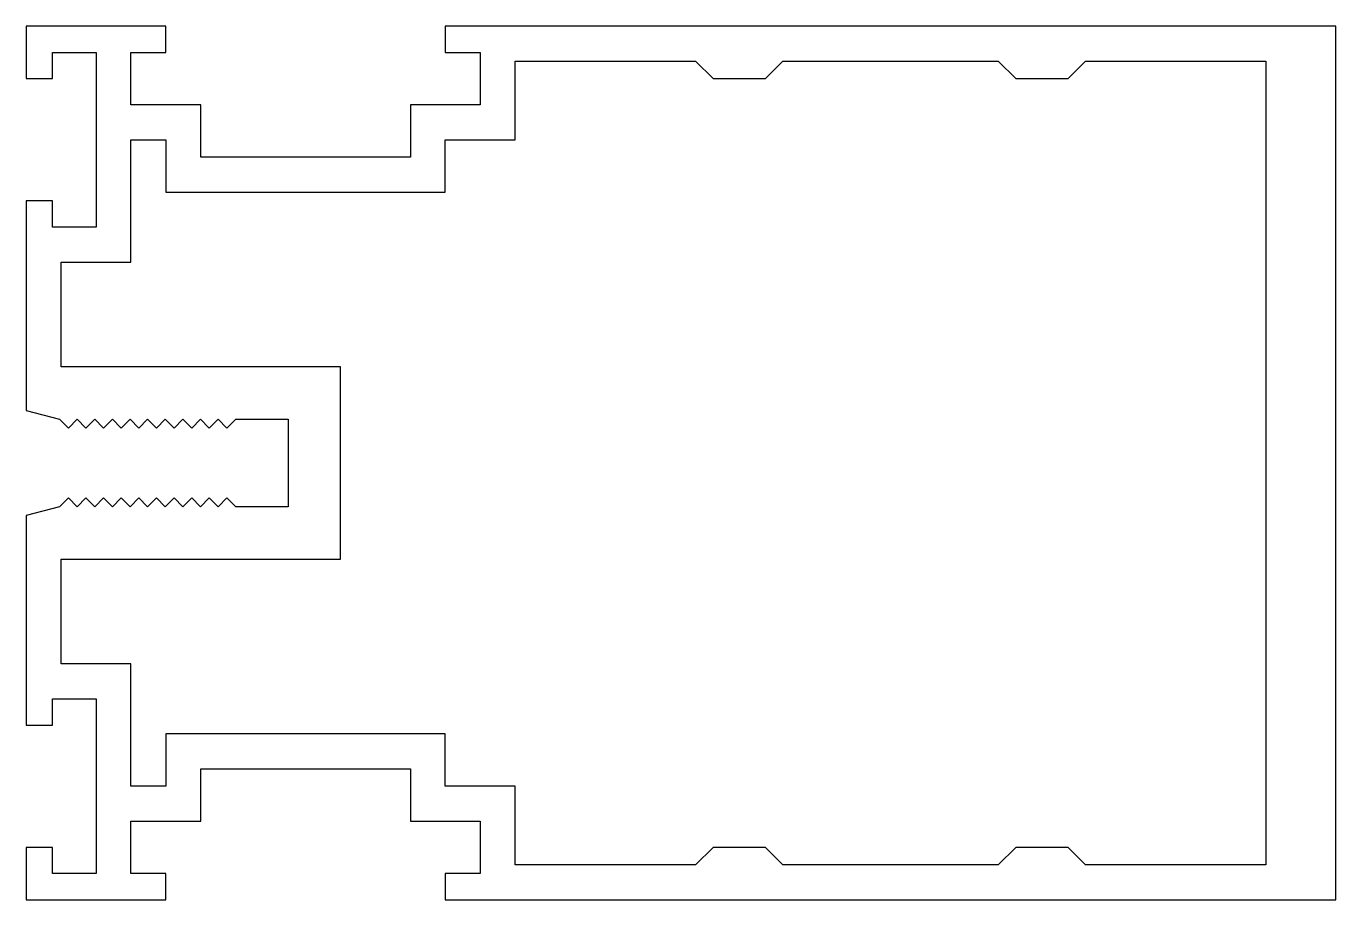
# Model space of a CAD drawing. Extents: x 65.6 to 140.6, y 106.6 to 156.6.
import ezdxf

# ---------------------------------------------------------------- set-up
doc = ezdxf.new("R2010")
doc.units = 0
doc.layers.get('0').update_dxf_attribs({"linetype": 'CONTINUOUS'})

msp = doc.modelspace()

# ---------------------------------------------------------------- linework, layer by layer
at = {"color": 7, "linetype": 'CONTINUOUS'}
for points in [[(75.572, 113.053), (75.572, 114.053), (87.572, 114.053), (87.572, 113.053), (87.572, 111.053), (91.572, 111.053), (91.572, 108.053), (89.572, 108.053), (89.572, 106.553), (140.572, 106.553), (140.572, 156.553), (89.572, 156.553), (89.572, 155.053), (91.572, 155.053), (91.572, 152.053), (87.572, 152.053), (87.572, 150.053), (87.572, 149.053), (75.572, 149.053), (75.572, 150.053), (75.572, 152.053), (71.572, 152.053), (71.572, 155.053), (73.572, 155.053), (73.572, 156.553), (65.572, 156.553), (65.572, 153.553), (67.072, 153.553), (67.072, 155.053), (69.572, 155.053), (69.572, 145.053), (67.072, 145.053), (67.072, 146.553), (65.572, 146.553), (65.572, 134.553), (67.483, 134.053), (67.988, 133.548), (68.492, 134.053), (68.996, 133.548), (69.501, 134.053), (70.005, 133.548), (70.51, 134.053), (71.014, 133.548), (71.519, 134.053), (72.023, 133.548), (72.528, 134.053), (73.032, 133.548), (73.536, 134.053), (74.041, 133.548), (74.545, 134.053), (75.05, 133.548), (75.554, 134.053), (76.059, 133.548), (76.563, 134.053), (77.067, 133.548), (77.572, 134.053), (80.572, 134.053), (80.572, 129.053), (77.572, 129.053), (77.067, 129.557), (76.563, 129.053), (76.059, 129.557), (75.554, 129.053), (75.05, 129.557), (74.545, 129.053), (74.041, 129.557), (73.536, 129.053), (73.032, 129.557), (72.528, 129.053), (72.023, 129.557), (71.519, 129.053), (71.014, 129.557), (70.51, 129.053), (70.005, 129.557), (69.501, 129.053), (68.996, 129.557), (68.492, 129.053), (67.988, 129.557), (67.483, 129.053), (65.572, 128.553), (65.572, 116.553), (67.072, 116.553), (67.072, 118.053), (69.572, 118.053), (69.572, 108.053), (67.072, 108.053), (67.072, 109.553), (65.572, 109.553), (65.572, 106.553), (73.572, 106.553), (73.572, 108.053), (71.572, 108.053), (71.572, 111.053), (75.572, 111.053)], [(122.239, 153.553), (125.239, 153.553), (126.239, 154.553), (136.572, 154.553), (136.572, 108.553), (126.239, 108.553), (125.239, 109.553), (122.239, 109.553), (121.239, 108.553), (114.326, 108.553), (111.072, 108.553), (108.905, 108.553), (107.905, 109.553), (104.905, 109.553), (103.905, 108.553), (93.572, 108.553), (93.572, 113.053), (89.572, 113.053), (89.572, 116.053), (73.572, 116.053), (73.572, 113.053), (71.572, 113.053), (71.572, 120.053), (67.572, 120.053), (67.572, 126.053), (83.572, 126.053), (83.572, 137.053), (67.572, 137.053), (67.572, 143.053), (71.572, 143.053), (71.572, 150.053), (73.572, 150.053), (73.572, 147.053), (89.572, 147.053), (89.572, 150.053), (93.572, 150.053), (93.572, 154.553), (103.584, 154.553), (103.905, 154.553), (104.905, 153.553), (107.905, 153.553), (108.905, 154.553), (111.072, 154.553), (121.239, 154.553)]]:
    msp.add_lwpolyline(points, close=True, dxfattribs=at)

doc.saveas('drawing.dxf')
